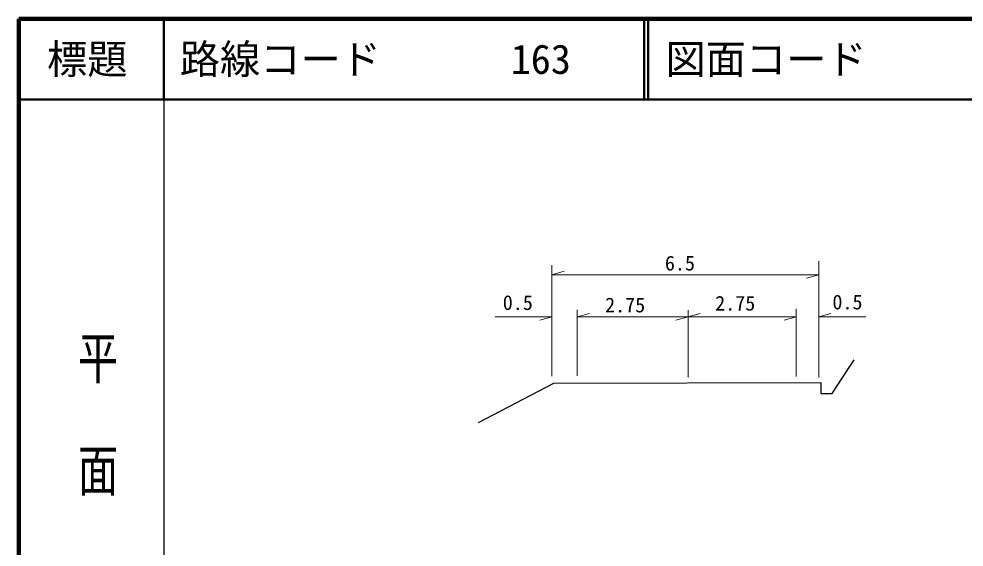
# Model space of a CAD drawing. Units: millimetres, scale not verified. Extents: x 40000 to 680000, y 20000 to 380000.
# Drawn here: x 40000 to 157506, y 314362 to 380000 of the extents above; entities that cross this region are included whole.
import ezdxf
from ezdxf.enums import TextEntityAlignment as Align

# ---------------------------------------------------------------- set-up
doc = ezdxf.new("R2010")
doc.units = ezdxf.units.MM
doc.header["$LTSCALE"] = 1000
for name, color, linetype, lineweight in [('M-BGD', 7, 'Continuous', 25), ('M-STR-HTXT', 7, 'Continuous', 13), ('M-TTL', 2, 'Continuous', 140), ('M-TTL-BAND', 7, 'Continuous', 25), ('M-TTL-LINE', 7, 'Continuous', 50)]:
    doc.layers.add(name, color=color, linetype=linetype, lineweight=lineweight)
doc.layers.add('M-TTL-TXT', color=7, linetype='Continuous')
doc.styles.add('@ＭＳ ゴシック', font='')
doc.styles.add('ＭＳ ゴシック', font='')
doc.styles.get('@ＭＳ ゴシック').set_extended_font_data('@MS Gothic')
doc.styles.get('ＭＳ ゴシック').set_extended_font_data('MS Gothic')

msp = doc.modelspace()

# ---------------------------------------------------------------- linework, layer by layer
at = {"layer": 'M-BGD'}
for p, q in [((141108, 333446), (143850, 337619)), ((97149, 329830), (106507, 334718)), ((106507, 334718), (139677, 334817)), ((139677, 334817), (139677, 333446)), ((139677, 333446), (141108, 333446))]:
    msp.add_line(p, q, dxfattribs=at)
at = {"layer": 'M-STR-HTXT'}
for p, q in [((106274, 335599), (106274, 349404)), ((139432, 335422), (139432, 349881)), ((106274, 348215), (107774, 348635)), ((106274, 348215), (139432, 348215)), ((139432, 348215), (137932, 347795)), ((109416, 343834), (109416, 335646)), ((109416, 342979), (110916, 343399)), ((123187, 335422), (123187, 343812)), ((123187, 342979), (124687, 343399)), ((136635, 343990), (136635, 335541)), ((139432, 342979), (140932, 343399)), ((106274, 342979), (99207, 342979)), ((106274, 342979), (104774, 342559)), ((109416, 342979), (136635, 342979)), ((123187, 342979), (121687, 342559)), ((136635, 342979), (135135, 342559)), ((139432, 342979), (145288, 342979))]:
    msp.add_line(p, q, dxfattribs=at)
at = {"layer": 'M-TTL'}
for p, q in [((40000, 380000), (40000, 20000)), ((680000, 380000), (40000, 380000))]:
    msp.add_line(p, q, dxfattribs=at)
at = {"layer": 'M-TTL-BAND'}
msp.add_line((58000, 370000), (58000, 20000), dxfattribs=at)
at = {"layer": 'M-TTL-LINE'}
for p, q in [((58000, 380000), (58000, 370000)), ((117750, 380000), (117750, 370000)), ((118250, 380000), (118250, 370000)), ((40000, 370000), (680000, 370000))]:
    msp.add_line(p, q, dxfattribs=at)

# ---------------------------------------------------------------- texts
at = {"layer": 'M-STR-HTXT', "style": 'ＭＳ ゴシック'}
for s, p in [('6.5', (120310, 348187)), ('0.5', (100153, 343278)), ('2.75', (126558, 343204)), ('0.5', (141136, 343353)), ('2.75', (112872, 342981))]:
    msp.add_text(s, height=1833, dxfattribs=at).set_placement(p, align=Align.BOTTOM_LEFT)
at = {"layer": 'M-TTL-BAND', "style": '@ＭＳ ゴシック', "width": 1.4}
msp.add_text('平  面  図', height=3666, rotation=270, dxfattribs=at).set_placement((49777, 306475), align=Align.MIDDLE_RIGHT)
at = {"layer": 'M-TTL-TXT', "style": 'ＭＳ ゴシック'}
msp.add_text('標題', height=3666, dxfattribs=at).set_placement((48500, 375000), align=Align.MIDDLE_CENTER)
for s, p in [('路線コード', (60000, 375000)), ('163', (101142, 375000)), ('図面コード', (120380, 375000))]:
    msp.add_text(s, height=3666, dxfattribs=at).set_placement(p, align=Align.MIDDLE_LEFT)

doc.saveas('drawing.dxf')
